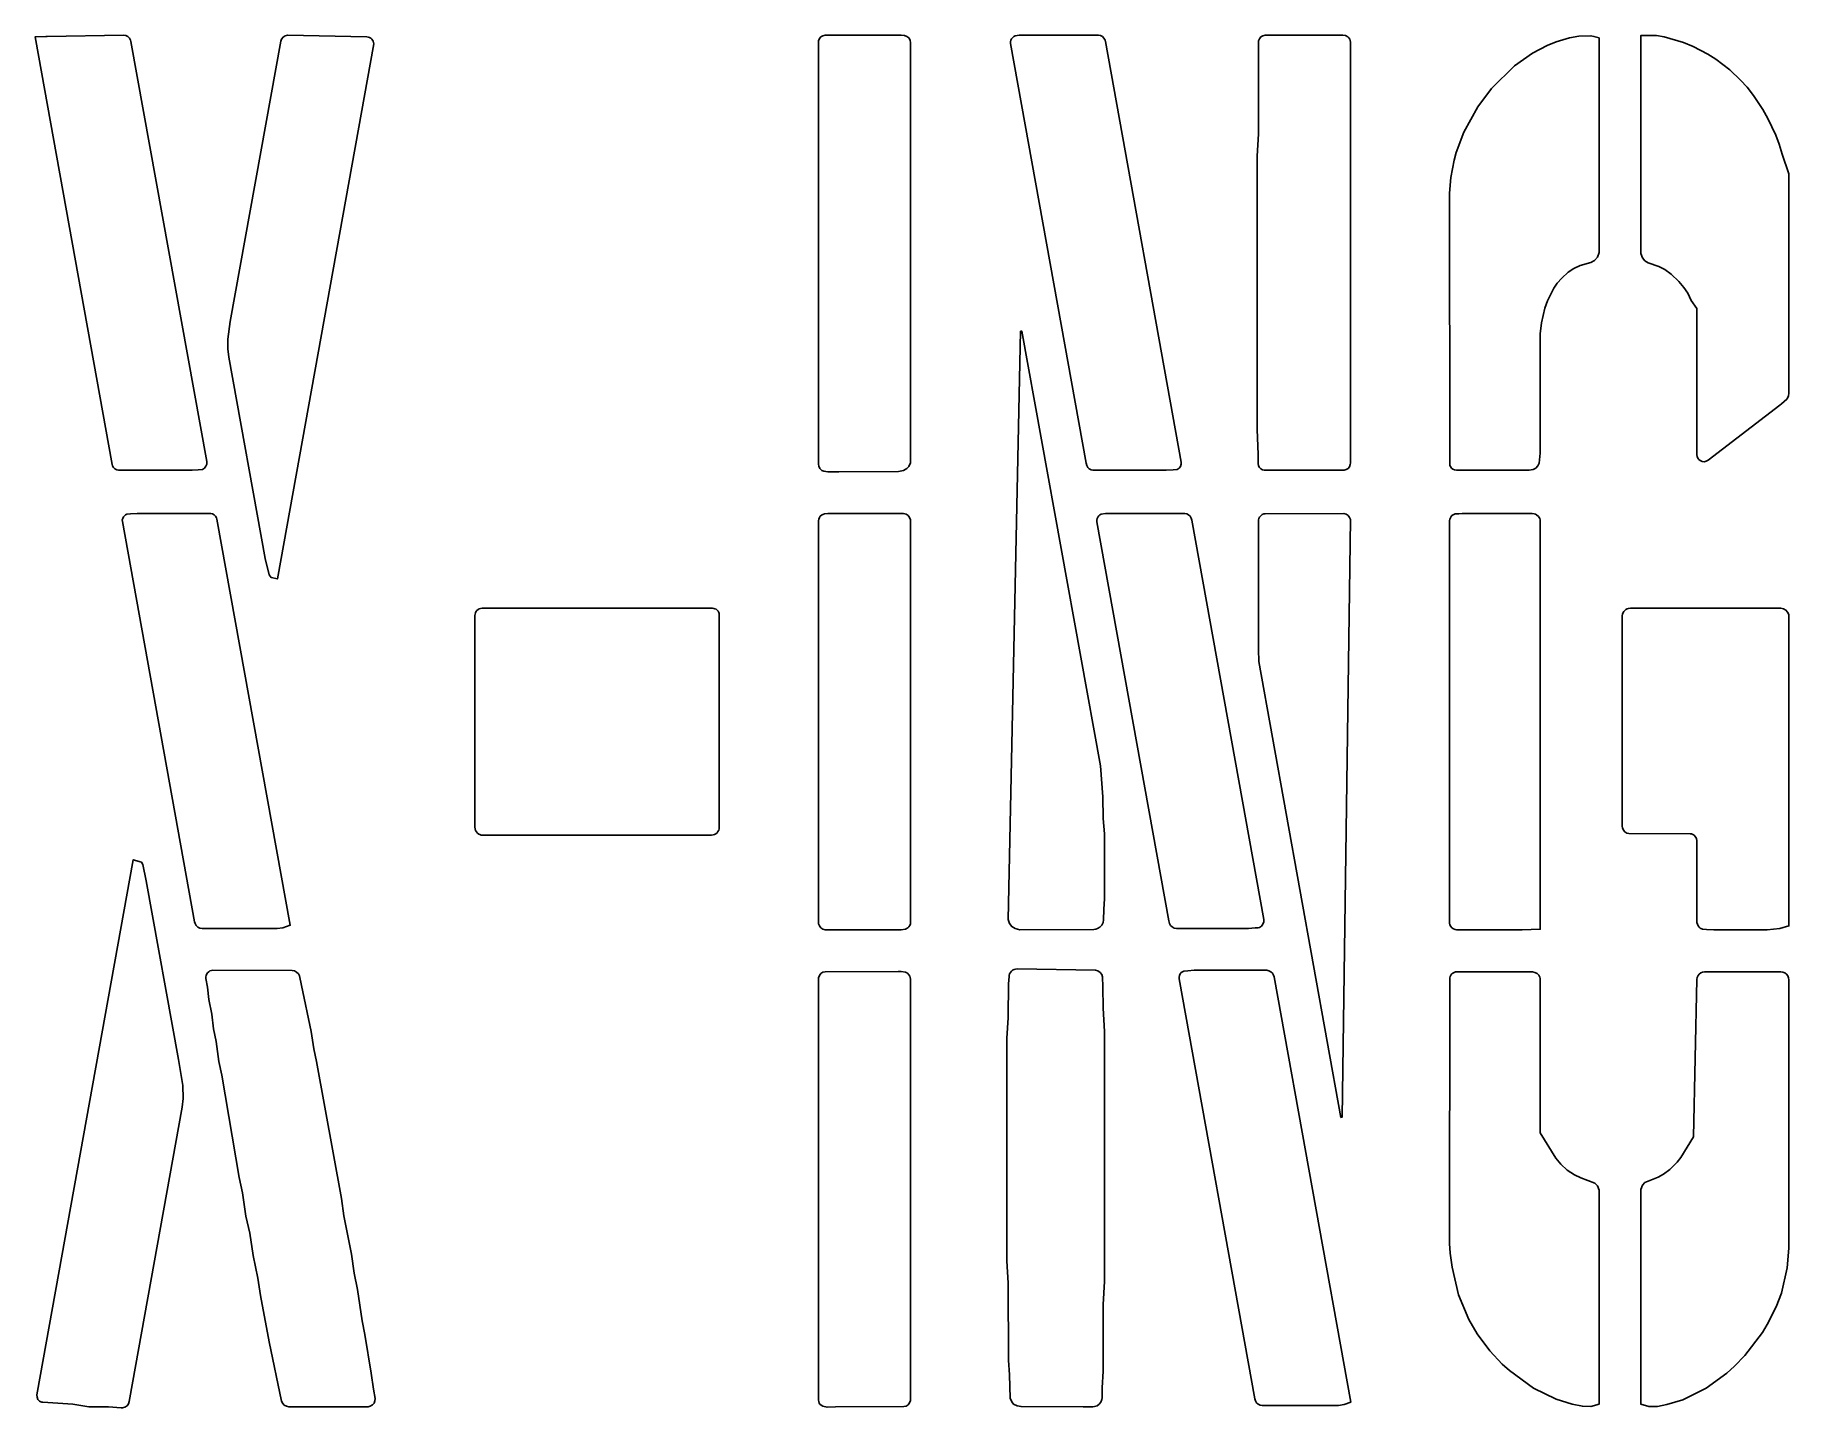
# Model space of a CAD drawing. Header units: inches. Extents: x 3 to 49, y 3 to 39.
import ezdxf

# ---------------------------------------------------------------- set-up
doc = ezdxf.new("R2010")
doc.units = ezdxf.units.IN
doc.header["$MEASUREMENT"] = 0
doc.layers.add('CUT', color=1, linetype='Continuous')

msp = doc.modelspace()

# ---------------------------------------------------------------- linework, layer by layer
at = {"layer": 'CUT'}
for points in [[(5.433, 38.989), (5.475, 38.949), (5.504, 38.899), (5.514, 38.863), (7.506, 27.834), (7.506, 27.771), (7.485, 27.712), (7.445, 27.663), (7.391, 27.631), (7.284, 27.619), (7.124, 27.607), (5.195, 27.608), (5.146, 27.618), (5.097, 27.642), (5.058, 27.68), (5.031, 27.727), (5.021, 27.761), (3, 38.982), (3.278, 38.988), (3.313, 38.993), (5.324, 39.025), (5.381, 39.015)], [(11.711, 38.98), (11.746, 38.976), (11.78, 38.965), (11.811, 38.947), (11.838, 38.924), (11.858, 38.899), (11.875, 38.868), (11.885, 38.833), (11.889, 38.798), (9.361, 24.756), (9.197, 24.796), (9.146, 24.865), (9.041, 25.292), (8.087, 30.577), (8.06, 30.797), (8.059, 31.047), (8.125, 31.513), (9.447, 38.865), (9.467, 38.924), (9.508, 38.976), (9.563, 39.011), (9.627, 39.025)], [(23.679, 39.011), (23.736, 39.025), (25.027, 39.028), (25.737, 39.028), (25.819, 39.017), (25.883, 38.993), (25.932, 38.952), (25.967, 38.893), (25.98, 38.827), (25.98, 27.804), (25.932, 27.709), (25.881, 27.651), (25.791, 27.602), (25.663, 27.576), (24.101, 27.569), (23.809, 27.565), (23.705, 27.581), (23.653, 27.605), (23.626, 27.627), (23.601, 27.656), (23.572, 27.717), (23.565, 27.769), (23.565, 38.841), (23.568, 38.877), (23.591, 38.936), (23.629, 38.981)], [(28.694, 38.993), (28.727, 39.008), (28.835, 39.024), (28.906, 39.027), (30.91, 39.026), (30.968, 39.014), (31.015, 38.99), (31.057, 38.949), (31.086, 38.899), (31.096, 38.862), (33.087, 27.824), (33.087, 27.764), (33.067, 27.708), (33.029, 27.662), (32.977, 27.631), (32.876, 27.62), (32.691, 27.607), (30.772, 27.61), (30.722, 27.619), (30.672, 27.644), (30.632, 27.683), (30.604, 27.731), (30.59, 27.792), (28.606, 38.808), (28.605, 38.853), (28.615, 38.897), (28.633, 38.933), (28.662, 38.968)], [(35.138, 38.931), (35.178, 38.979), (35.228, 39.01), (35.285, 39.024), (37.121, 39.028), (37.121, 39.028), (37.326, 39.028), (37.401, 39.015), (37.458, 38.983), (37.487, 38.952), (37.509, 38.917), (37.521, 38.882), (37.527, 38.84), (37.527, 27.79), (37.524, 27.755), (37.504, 27.702), (37.465, 27.654), (37.416, 27.624), (37.361, 27.611), (35.27, 27.609), (35.221, 27.621), (35.178, 27.645), (35.142, 27.68), (35.117, 27.723), (35.103, 27.785), (35.104, 28.019), (35.075, 28.676), (35.075, 35.855), (35.111, 36.438), (35.112, 38.623), (35.117, 38.876)], [(40.134, 27.77), (40.132, 27.959), (40.131, 34.884), (40.159, 35.287), (40.247, 35.747), (40.302, 35.945), (40.505, 36.483), (40.87, 37.147), (41.226, 37.626), (41.832, 38.222), (42.303, 38.55), (42.689, 38.754), (42.923, 38.848), (43.275, 38.955), (43.522, 38.998), (43.838, 39.009), (43.916, 38.993), (44.055, 38.955), (44.055, 33.324), (44.013, 33.203), (43.935, 33.112), (43.841, 33.064), (43.56, 32.98), (43.393, 32.906), (43.241, 32.807), (43.072, 32.653), (42.952, 32.516), (42.865, 32.383), (42.7, 32.055), (42.627, 31.864), (42.541, 31.473), (42.511, 31.186), (42.508, 28.058), (42.481, 27.793), (42.445, 27.72), (42.391, 27.665), (42.319, 27.63), (42.214, 27.612), (40.307, 27.609), (40.261, 27.615), (40.218, 27.634), (40.181, 27.663), (40.152, 27.705), (40.14, 27.736)], [(46.467, 32.067), (46.379, 32.253), (46.281, 32.407), (46.148, 32.564), (45.949, 32.754), (45.782, 32.873), (45.62, 32.957), (45.344, 33.055), (45.252, 33.104), (45.19, 33.179), (45.15, 33.298), (45.15, 39.02), (45.557, 39.018), (45.759, 38.982), (46.268, 38.836), (46.522, 38.733), (46.909, 38.529), (47.122, 38.394), (47.485, 38.113), (47.769, 37.844), (47.941, 37.659), (48.107, 37.439), (48.355, 37.079), (48.486, 36.837), (48.691, 36.4), (48.78, 36.164), (48.856, 35.899), (49.036, 35.391), (49.036, 29.633), (49.025, 29.559), (49.006, 29.513), (48.978, 29.471), (48.845, 29.354), (48.795, 29.319), (46.916, 27.87), (46.864, 27.843), (46.81, 27.833), (46.757, 27.84), (46.707, 27.862), (46.672, 27.89), (46.645, 27.927), (46.628, 27.968), (46.622, 28.013), (46.622, 31.85)], [(28.87, 31.259), (28.9, 31.261), (30.966, 19.851), (31.031, 19.039), (31.04, 18.468), (31.072, 18.067), (31.07, 16.367), (31.051, 16.078), (31.049, 15.807), (31.034, 15.739), (30.999, 15.672), (30.953, 15.621), (30.889, 15.579), (30.843, 15.562), (30.789, 15.553), (28.848, 15.551), (28.722, 15.58), (28.637, 15.634), (28.581, 15.717), (28.543, 15.82)], [(5.406, 26.452), (5.504, 26.462), (5.677, 26.475), (7.605, 26.473), (7.653, 26.464), (7.701, 26.44), (7.736, 26.407), (7.764, 26.361), (7.775, 26.324), (9.7, 15.668), (9.504, 15.601), (9.358, 15.583), (7.383, 15.583), (7.325, 15.594), (7.276, 15.618), (7.232, 15.658), (7.201, 15.709), (7.188, 15.753), (5.291, 26.262), (5.29, 26.305), (5.3, 26.346), (5.319, 26.385), (5.344, 26.414), (5.371, 26.435)], [(25.98, 15.745), (25.975, 15.706), (25.961, 15.664), (25.938, 15.627), (25.907, 15.595), (25.848, 15.562), (25.735, 15.544), (25.44, 15.544), (23.739, 15.55), (23.681, 15.563), (23.627, 15.598), (23.587, 15.649), (23.568, 15.705), (23.565, 26.28), (23.572, 26.326), (23.587, 26.365), (23.611, 26.4), (23.642, 26.428), (23.678, 26.449), (23.718, 26.462), (23.813, 26.469), (23.892, 26.474), (25.796, 26.472), (25.862, 26.456), (25.915, 26.421), (25.957, 26.368), (25.977, 26.308)], [(30.987, 26.455), (31.095, 26.47), (31.166, 26.474), (33.177, 26.471), (33.229, 26.461), (33.28, 26.436), (33.318, 26.4), (33.348, 26.35), (33.362, 26.3), (35.253, 15.818), (35.253, 15.753), (35.231, 15.692), (35.189, 15.642), (35.138, 15.61), (35.102, 15.599), (35.023, 15.597), (34.853, 15.582), (32.958, 15.584), (32.902, 15.594), (32.847, 15.622), (32.802, 15.664), (32.774, 15.713), (32.757, 15.781), (30.868, 26.257), (30.867, 26.301), (30.877, 26.345), (30.894, 26.381), (30.923, 26.415), (30.951, 26.437)], [(35.251, 26.461), (35.292, 26.467), (37.357, 26.469), (37.418, 26.453), (37.467, 26.422), (37.506, 26.372), (37.526, 26.312), (37.308, 10.629), (37.277, 10.626), (35.12, 22.585), (35.112, 22.903), (35.117, 26.309), (35.126, 26.345), (35.144, 26.381), (35.173, 26.416), (35.209, 26.443)], [(40.191, 26.418), (40.22, 26.44), (40.279, 26.462), (40.375, 26.467), (40.46, 26.474), (42.301, 26.472), (42.347, 26.467), (42.381, 26.456), (42.412, 26.44), (42.461, 26.396), (42.494, 26.34), (42.504, 26.305), (42.508, 26.27), (42.508, 15.56), (42.032, 15.544), (40.311, 15.55), (40.276, 15.554), (40.23, 15.57), (40.19, 15.597), (40.159, 15.634), (40.139, 15.678), (40.131, 15.726), (40.131, 26.282), (40.135, 26.322), (40.149, 26.361), (40.167, 26.391)], [(20.869, 18.066), (20.833, 18.047), (20.799, 18.037), (20.759, 18.032), (14.752, 18.031), (14.712, 18.035), (14.678, 18.045), (14.646, 18.061), (14.614, 18.085), (14.584, 18.119), (14.564, 18.154), (14.55, 18.197), (14.546, 18.237), (14.546, 23.795), (14.55, 23.833), (14.559, 23.864), (14.573, 23.894), (14.596, 23.924), (14.628, 23.952), (14.66, 23.971), (14.696, 23.983), (14.738, 23.988), (20.779, 23.988), (20.814, 23.984), (20.844, 23.975), (20.876, 23.959), (20.901, 23.94), (20.928, 23.91), (20.945, 23.879), (20.957, 23.845), (20.961, 23.805), (20.961, 18.239), (20.957, 18.199), (20.945, 18.16), (20.926, 18.124), (20.9, 18.092)], [(46.623, 15.737), (46.621, 17.884), (46.609, 17.948), (46.578, 18), (46.549, 18.029), (46.517, 18.049), (46.482, 18.062), (46.441, 18.069), (44.837, 18.071), (44.78, 18.087), (44.729, 18.118), (44.691, 18.163), (44.665, 18.222), (44.659, 18.271), (44.659, 23.775), (44.672, 23.843), (44.705, 23.904), (44.756, 23.951), (44.789, 23.969), (44.824, 23.981), (44.877, 23.988), (48.826, 23.987), (48.895, 23.973), (48.956, 23.937), (49.002, 23.885), (49.03, 23.82), (49.037, 23.766), (49.037, 15.65), (48.798, 15.578), (48.468, 15.545), (47.065, 15.546), (46.871, 15.554), (46.77, 15.563), (46.71, 15.592), (46.679, 15.619), (46.651, 15.655), (46.634, 15.692)], [(6.878, 11.464), (6.885, 11.12), (6.863, 10.893), (5.474, 3.17), (5.453, 3.108), (5.414, 3.056), (5.36, 3.02), (5.298, 3.002), (5.263, 3), (4.931, 3.027), (4.413, 3.031), (3.994, 3.099), (3.205, 3.148), (3.18, 3.153), (3.148, 3.163), (3.119, 3.179), (3.076, 3.224), (3.051, 3.281), (3.049, 3.344), (5.579, 17.388), (5.791, 17.324), (5.826, 17.263), (5.919, 16.829), (6.769, 12.14)], [(7.559, 14.447), (7.591, 14.467), (7.631, 14.48), (7.668, 14.485), (9.748, 14.481), (9.812, 14.467), (9.865, 14.438), (9.911, 14.392), (9.939, 14.34), (9.99, 14.087), (10.245, 12.881), (10.314, 12.428), (10.391, 12.095), (11.044, 8.497), (11.108, 8.044), (11.303, 7.033), (11.373, 6.533), (11.466, 6.108), (11.584, 5.289), (11.658, 4.931), (11.825, 3.913), (11.883, 3.49), (11.925, 3.246), (11.922, 3.184), (11.898, 3.126), (11.858, 3.078), (11.8, 3.043), (11.744, 3.031), (11.615, 3.03), (9.661, 3.033), (9.599, 3.046), (9.542, 3.076), (9.5, 3.117), (9.468, 3.173), (9.145, 4.732), (8.917, 5.948), (8.849, 6.401), (8.722, 6.996), (8.635, 7.586), (8.535, 8.033), (8.445, 8.647), (8.357, 9.049), (7.9, 11.732), (7.823, 12.09), (7.755, 12.614), (7.683, 12.949), (7.638, 13.336), (7.562, 13.717), (7.522, 14.04), (7.483, 14.271), (7.482, 14.313), (7.49, 14.349), (7.506, 14.388), (7.528, 14.419)], [(23.57, 3.165), (23.565, 3.203), (23.568, 14.289), (23.587, 14.346), (23.627, 14.397), (23.682, 14.432), (23.741, 14.446), (25.659, 14.449), (25.736, 14.449), (25.844, 14.433), (25.88, 14.418), (25.908, 14.398), (25.938, 14.367), (25.961, 14.33), (25.974, 14.293), (25.98, 14.25), (25.977, 3.194), (25.957, 3.136), (25.917, 3.083), (25.865, 3.05), (25.801, 3.034), (24.009, 3.028), (23.79, 3.018), (23.678, 3.043), (23.63, 3.071), (23.602, 3.099), (23.584, 3.128)], [(28.66, 14.485), (28.698, 14.505), (28.738, 14.518), (28.781, 14.522), (30.837, 14.484), (30.9, 14.467), (30.956, 14.431), (30.997, 14.379), (31.02, 14.317), (31.029, 14.055), (31.04, 13.489), (31.074, 12.882), (31.074, 6.322), (31.037, 5.716), (31.035, 3.968), (31.007, 3.53), (31.009, 3.267), (31.002, 3.219), (30.974, 3.151), (30.932, 3.099), (30.877, 3.059), (30.808, 3.034), (30.766, 3.03), (30.514, 3.028), (28.882, 3.034), (28.776, 3.054), (28.686, 3.1), (28.635, 3.16), (28.599, 3.257), (28.579, 3.87), (28.548, 4.249), (28.545, 6.273), (28.509, 6.857), (28.509, 12.703), (28.544, 13.241), (28.553, 14.157), (28.561, 14.198), (28.568, 14.348), (28.581, 14.388), (28.601, 14.426), (28.628, 14.459)], [(33.12, 14.448), (33.158, 14.465), (33.257, 14.472), (33.422, 14.487), (35.332, 14.484), (35.386, 14.474), (35.439, 14.447), (35.482, 14.406), (35.51, 14.359), (35.524, 14.31), (37.535, 3.153), (37.358, 3.087), (37.213, 3.068), (35.206, 3.068), (35.155, 3.076), (35.104, 3.1), (35.062, 3.138), (35.033, 3.186), (35.02, 3.238), (33.031, 14.26), (33.03, 14.305), (33.04, 14.35), (33.06, 14.391), (33.087, 14.423)], [(40.216, 14.412), (40.249, 14.431), (40.284, 14.443), (40.322, 14.447), (42.309, 14.444), (42.371, 14.431), (42.426, 14.399), (42.469, 14.354), (42.496, 14.302), (42.505, 14.267), (42.509, 14.23), (42.509, 10.217), (42.916, 9.552), (43.047, 9.393), (43.215, 9.238), (43.406, 9.113), (43.571, 9.035), (43.945, 8.899), (44.011, 8.828), (44.055, 8.712), (44.055, 3.1), (43.838, 3.039), (43.616, 3.042), (43.347, 3.099), (42.93, 3.226), (42.333, 3.521), (41.699, 3.978), (41.512, 4.147), (41.183, 4.501), (40.856, 4.945), (40.637, 5.321), (40.363, 5.97), (40.196, 6.695), (40.144, 7.065), (40.131, 7.313), (40.137, 14.288), (40.147, 14.325), (40.164, 14.358), (40.187, 14.388)], [(46.63, 14.3), (46.65, 14.346), (46.681, 14.386), (46.725, 14.419), (46.771, 14.438), (46.821, 14.445), (48.823, 14.448), (48.875, 14.44), (48.928, 14.417), (48.97, 14.385), (49.005, 14.339), (49.025, 14.29), (49.033, 14.238), (49.037, 7.512), (49.032, 7.192), (48.987, 6.68), (48.845, 6.016), (48.701, 5.654), (48.469, 5.193), (48.339, 4.979), (47.883, 4.373), (47.611, 4.093), (47.405, 3.91), (46.867, 3.518), (46.249, 3.216), (45.83, 3.092), (45.584, 3.041), (45.361, 3.038), (45.15, 3.098), (45.15, 8.728), (45.193, 8.846), (45.258, 8.919), (45.605, 9.057), (45.745, 9.133), (45.908, 9.257), (46.103, 9.451), (46.203, 9.575), (46.53, 10.116), (46.621, 14.246)]]:
    msp.add_lwpolyline(points, close=True, dxfattribs=at)

doc.saveas('drawing.dxf')
